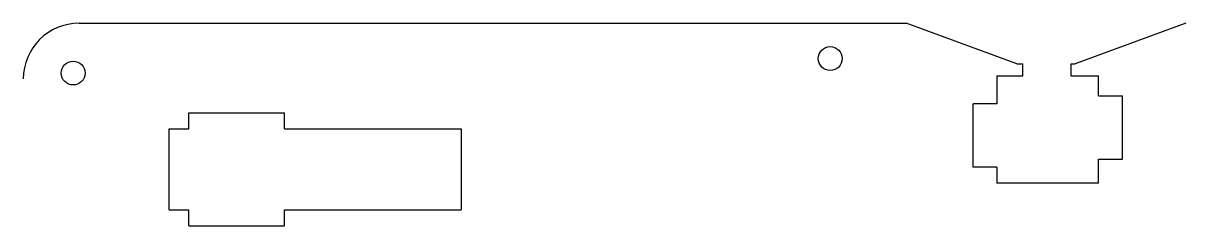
# Model space of a CAD drawing. Header units: millimetres. Extents: x 5 to 151, y 14 to 39.
import ezdxf

# ---------------------------------------------------------------- set-up
doc = ezdxf.new("R2010")
doc.units = ezdxf.units.MM
doc.layers.get('0').update_dxf_attribs({"lineweight": 25, "true_color": 0xffffff})

msp = doc.modelspace()

# ---------------------------------------------------------------- linework, layer by layer
at = {"color": 1, "true_color": 0xff0000}
for p, q in [((12.12, 39.32), (115.99, 39.32)), ((129.87, 34.21), (115.99, 39.32)), ((151.09, 39.32), (137.21, 34.21)), ((129.87, 34.21), (130.65, 34.21)), ((130.65, 32.71), (130.65, 34.21)), ((136.65, 34.21), (137.21, 34.21)), ((136.65, 34.21), (136.65, 32.71)), ((127.38, 32.71), (130.65, 32.71)), ((127.38, 32.71), (127.38, 29.17)), ((136.65, 32.71), (140.15, 32.71)), ((140.15, 30.21), (140.15, 32.71)), ((140.15, 30.21), (143.15, 30.21)), ((143.15, 22.25), (143.15, 30.21)), ((25.92, 26.06), (25.92, 28.06)), ((25.92, 28.06), (37.92, 28.06)), ((37.92, 26.06), (37.92, 28.06)), ((127.38, 29.17), (124.39, 29.17)), ((124.39, 21.21), (124.39, 29.17)), ((23.42, 15.86), (23.42, 26.06)), ((23.42, 26.06), (25.92, 26.06)), ((37.92, 26.06), (60.12, 26.06)), ((60.12, 26.06), (60.12, 15.86)), ((140.15, 19.21), (140.15, 22.25)), ((140.15, 22.25), (143.15, 22.25)), ((127.38, 21.21), (124.39, 21.21)), ((127.38, 21.21), (127.38, 19.21)), ((140.15, 19.21), (127.38, 19.21)), ((23.42, 15.86), (25.92, 15.86)), ((25.92, 13.86), (25.92, 15.86)), ((37.92, 13.86), (37.92, 15.86)), ((37.92, 15.86), (60.12, 15.86)), ((25.92, 13.86), (37.92, 13.86))]:
    msp.add_line(p, q, dxfattribs=at)
for centre in [(106.45, 34.88), (11.38, 33.06)]:
    msp.add_circle(centre, 1.5, dxfattribs=at)
msp.add_arc((12.12, 32.32), 7, 90, 180, dxfattribs=at)

doc.saveas('drawing.dxf')
